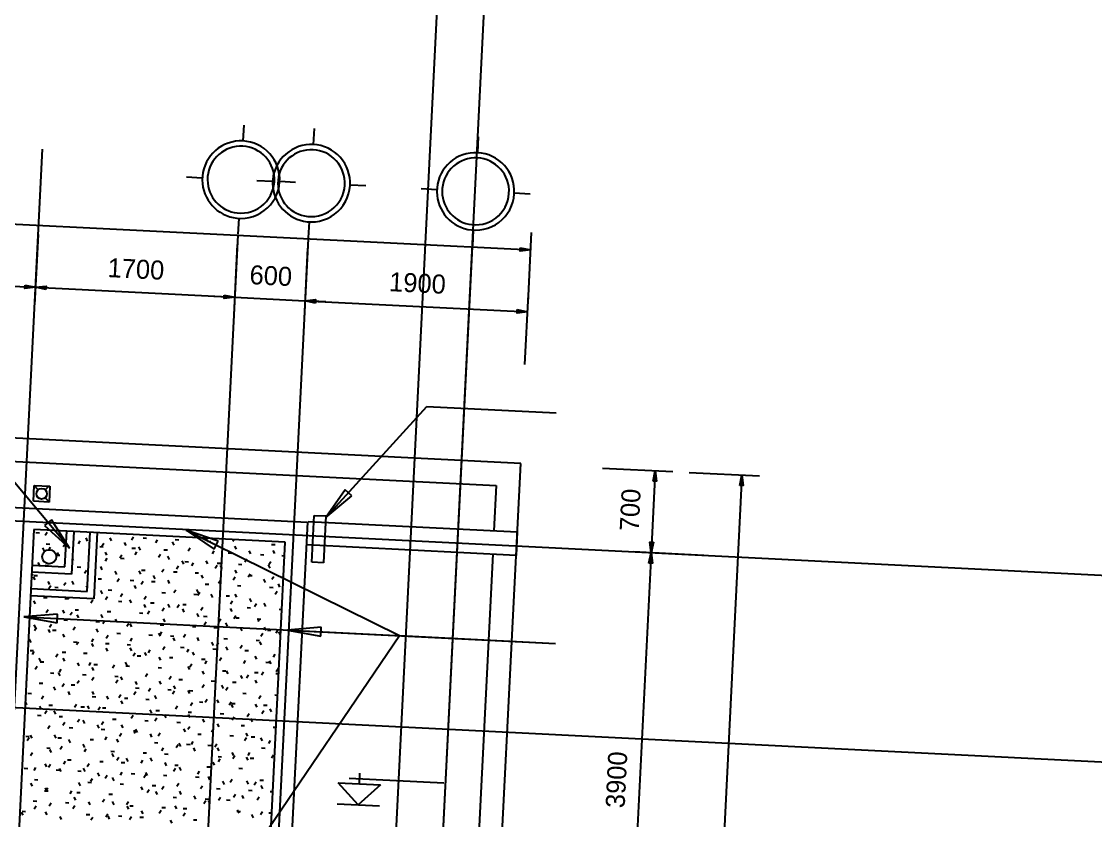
# Model space of a CAD drawing. Extents: x 549999 to 550212, y 1838161 to 1838467.
# Drawn here: x 550131.17 to 550140.32, y 1838357.28 to 1838364.09 of the extents above; entities that cross this region are included whole.
import ezdxf

# ---------------------------------------------------------------- set-up
doc = ezdxf.new("R2010")
doc.units = 0
for name, color, linetype in [('Level 13', 7, 'Continuous'), ('Level 15', 7, 'Continuous'), ('Level 18', 7, 'Continuous'), ('Level 19', 7, 'Continuous'), ('Level 20', 7, 'Continuous'), ('Level 22', 7, 'Continuous'), ('Level 24', 7, 'Continuous'), ('Level 28', 7, 'Continuous'), ('Level 33', 7, 'Continuous'), ('Level 36', 7, 'Continuous'), ('Level 39', 7, 'Continuous'), ('Level 4', 7, 'Continuous'), ('Level 8', 7, 'Continuous')]:
    doc.layers.add(name, color=color, linetype=linetype)

# ---------------------------------------------------------------- blocks, each defined once
blk = doc.blocks.new('FLOO10')
at = {"layer": 'Level 8'}
for p, q in [((1048.51, 1267.1), (-1101.49, 1267.1)), ((1048.51, 427.1), (1048.51, 1267.1)), ((-1081.49, 1247.1), (1028.51, 1247.1)), ((1028.51, 1247.1), (1028.51, 1208.6)), ((1028.51, 1188.6), (1028.51, 817.1))]:
    blk.add_line(p, q, dxfattribs=at)
blk = doc.blocks.new('FLOO12')
at = {"layer": 'Level 8'}
for p, q in [((870.01, 1208.6), (1048.51, 1208.6)), ((1048.51, 1208.6), (1048.51, 1188.6)), ((1048.51, 1188.6), (870.01, 1188.6))]:
    blk.add_line(p, q, dxfattribs=at)
blk = doc.blocks.new('GRID_2')
at = {"layer": 'Level 19'}
for p, q in [((0, 0.517), (0, 0.367)), ((-0.517, 0), (-0.367, 0)), ((0.517, 0), (0.367, 0)), ((0, -0.517), (0, -0.367))]:
    blk.add_line(p, q, dxfattribs=at)
for radius, start, end in [(0.367, 86.5906, 185.4173), (0.317, 86.5906, 185.4173), (0.317, 3.4094, 86.5906), (0.367, 3.4094, 86.5906), (0.317, 275.4173, 3.4094), (0.367, 275.4173, 3.4094), (0.367, 185.4173, 275.4173), (0.317, 185.4173, 275.4173)]:
    blk.add_arc((0, 0), radius, start, end, dxfattribs=at)
blk = doc.blocks.new('SPOT_0')
at = {"layer": 'Level 24'}
for p, q in [((-0.1, 0.25), (0.8, 0.25)), ((0, 0.2), (0, 0.3)), ((0, 0), (-0.2, 0.2)), ((-0.2, 0.2), (0.2, 0.2)), ((0, 0), (-0.2, 0.2)), ((-0.2, 0.2), (0.2, 0.2)), ((0.2, 0.2), (0, 0)), ((0.2, 0.2), (0, 0)), ((-0.2, 0), (0.2, 0))]:
    blk.add_line(p, q, dxfattribs=at)

msp = doc.modelspace()

# ---------------------------------------------------------------- linework, layer by layer
at = {"layer": 'Level 13'}
for p, q in [((550131.27, 1838359.9981), (550131.2768, 1838360.133)), ((550131.2768, 1838360.133), (550131.4116, 1838360.1262)), ((550131.3106, 1838360.0956), (550131.2768, 1838360.133)), ((550131.3699, 1838360.0966), (550131.4031, 1838360.1267)), ((550131.4116, 1838360.1262), (550131.4049, 1838359.9914)), ((550131.4049, 1838359.9914), (550131.27, 1838359.9981)), ((550131.371, 1838360.0288), (550131.4049, 1838359.9914))]:
    msp.add_line(p, q, dxfattribs=at)
msp.add_circle((550131.3408, 1838360.0622), 0.045, dxfattribs=at)
at = {"layer": 'Level 15'}
for p, q in [((550131.2923, 1838359.7315), (550131.3224, 1838359.73)), ((550131.3872, 1838359.7335), (550131.3709, 1838359.7081)), ((550131.7489, 1838359.7087), (550131.7533, 1838359.7084)), ((550132.1234, 1838359.6934), (550132.107, 1838359.668)), ((550131.3656, 1838359.5738), (550131.3519, 1838359.6007)), ((550131.3791, 1838359.6356), (550131.4092, 1838359.6341)), ((550131.4144, 1838359.6071), (550131.3981, 1838359.5817)), ((550131.5409, 1838359.6342), (550131.5245, 1838359.6089)), ((550131.6673, 1838359.6614), (550131.6509, 1838359.6361)), ((550131.7328, 1838359.6593), (550131.7191, 1838359.6861)), ((550131.8357, 1838359.6128), (550131.8658, 1838359.6113)), ((550131.8705, 1838359.639), (550131.8541, 1838359.6137)), ((550131.9373, 1838359.6613), (550131.9235, 1838359.6882)), ((550132.0604, 1838359.6217), (550132.0466, 1838359.6485)), ((550132.1097, 1838359.5991), (550132.1398, 1838359.5976)), ((550132.1835, 1838359.582), (550132.1697, 1838359.6088)), ((550132.2056, 1838359.6858), (550132.2357, 1838359.6843)), ((550132.3266, 1838359.671), (550132.3102, 1838359.6456)), ((550132.4693, 1838359.6257), (550132.4555, 1838359.6526)), ((550132.4795, 1838359.6721), (550132.5097, 1838359.6706)), ((550132.6066, 1838359.5989), (550132.5903, 1838359.5736)), ((550132.7551, 1838359.6695), (550132.7474, 1838359.6845)), ((550132.7535, 1838359.6584), (550132.7837, 1838359.6569)), ((550132.981, 1838359.6729), (550132.9695, 1838359.6552)), ((550133.0013, 1838359.5902), (550132.9875, 1838359.617)), ((550133.3015, 1838359.631), (550133.3316, 1838359.6295)), ((550131.4658, 1838359.5397), (550131.496, 1838359.5382)), ((550131.4887, 1838359.5342), (550131.475, 1838359.561)), ((550131.6118, 1838359.4945), (550131.6033, 1838359.5111)), ((550131.7398, 1838359.526), (550131.7442, 1838359.5258)), ((550131.8977, 1838359.5126), (550131.8813, 1838359.4872)), ((550131.8976, 1838359.5382), (550131.8839, 1838359.5651)), ((550132.0241, 1838359.5398), (550132.0078, 1838359.5144)), ((550132.0138, 1838359.5123), (550132.0439, 1838359.5108)), ((550132.1506, 1838359.567), (550132.1342, 1838359.5416)), ((550132.3538, 1838359.5445), (550132.3374, 1838359.5192)), ((550132.3837, 1838359.5854), (550132.4138, 1838359.5839)), ((550132.4296, 1838359.5027), (550132.4159, 1838359.5295)), ((550132.8099, 1838359.5765), (550132.7935, 1838359.5512)), ((550132.9316, 1838359.558), (550132.9617, 1838359.5565)), ((550133.1244, 1838359.5505), (550133.1106, 1838359.5774)), ((550133.2056, 1838359.5443), (550133.2357, 1838359.5428)), ((550133.3288, 1838359.5526), (550133.3151, 1838359.5794)), ((550133.3882, 1838359.5351), (550133.4117, 1838359.534)), ((550131.326, 1838359.4507), (550131.3122, 1838359.4776)), ((550131.3699, 1838359.4529), (550131.4001, 1838359.4514)), ((550131.6439, 1838359.4392), (550131.6741, 1838359.4377)), ((550131.858, 1838359.4152), (550131.8442, 1838359.442)), ((550132.381, 1838359.4181), (550132.3646, 1838359.3928)), ((550132.5074, 1838359.4453), (550132.491, 1838359.42)), ((550132.5527, 1838359.463), (550132.539, 1838359.4899)), ((550132.5617, 1838359.4849), (550132.5919, 1838359.4834)), ((550132.6338, 1838359.4725), (550132.6175, 1838359.4472)), ((550132.7572, 1838359.465), (550132.7434, 1838359.4919)), ((550132.8371, 1838359.4501), (550132.8207, 1838359.4247)), ((550132.8357, 1838359.4712), (550132.8659, 1838359.4697)), ((550132.8803, 1838359.4254), (550132.8665, 1838359.4522)), ((550133.0184, 1838359.4621), (550133.0485, 1838359.4606)), ((550133.0899, 1838359.5045), (550133.0735, 1838359.4791)), ((550133.2892, 1838359.4295), (550133.2754, 1838359.4563)), ((550133.2931, 1838359.482), (550133.2768, 1838359.4567)), ((550131.2656, 1838359.3766), (550131.2554, 1838359.3608)), ((550131.2863, 1838359.3277), (550131.2726, 1838359.3545)), ((550131.274, 1838359.3662), (550131.3042, 1838359.3647)), ((550131.7217, 1838359.4086), (550131.7053, 1838359.3832)), ((550131.822, 1838359.3388), (550131.8521, 1838359.3373)), ((550131.9811, 1838359.3755), (550131.9673, 1838359.4023)), ((550132.0017, 1838359.3365), (550131.9853, 1838359.3112)), ((550132.096, 1838359.3251), (550132.1261, 1838359.3236)), ((550132.1855, 1838359.3775), (550132.1718, 1838359.4044)), ((550132.1919, 1838359.4118), (550132.222, 1838359.4103)), ((550132.3086, 1838359.3379), (550132.2948, 1838359.3647)), ((550132.4317, 1838359.2982), (550132.4179, 1838359.3251)), ((550132.4658, 1838359.3982), (550132.496, 1838359.3966)), ((550132.6485, 1838359.389), (550132.6786, 1838359.3875)), ((550132.7175, 1838359.342), (550132.7037, 1838359.3688)), ((550132.8643, 1838359.3237), (550132.8479, 1838359.2983)), ((550132.9907, 1838359.3508), (550132.9743, 1838359.3255)), ((550133.0033, 1838359.3857), (550132.9896, 1838359.4126)), ((550133.1171, 1838359.378), (550133.1007, 1838359.3527)), ((550133.1051, 1838359.3662), (550133.1353, 1838359.3647)), ((550133.2495, 1838359.3064), (550133.2357, 1838359.3332)), ((550133.3203, 1838359.3556), (550133.304, 1838359.3303)), ((550133.3791, 1838359.3525), (550133.4026, 1838359.3513)), ((550131.4094, 1838359.288), (550131.3956, 1838359.3148)), ((550131.4192, 1838359.2774), (550131.4028, 1838359.2521)), ((550131.4521, 1838359.2657), (550131.4823, 1838359.2642)), ((550131.5456, 1838359.3046), (550131.5293, 1838359.2792)), ((550131.6139, 1838359.29), (550131.6001, 1838359.3169)), ((550131.731, 1838359.2619), (550131.7232, 1838359.2772)), ((550131.7261, 1838359.252), (550131.7305, 1838359.2518)), ((550131.86, 1838359.2107), (550131.8463, 1838359.2376)), ((550131.9088, 1838359.2429), (550131.9389, 1838359.2414)), ((550132.1458, 1838359.2545), (550132.1321, 1838359.2813)), ((550132.2049, 1838359.3141), (550132.1886, 1838359.2888)), ((550132.2786, 1838359.316), (550132.3088, 1838359.3145)), ((550132.485, 1838359.2421), (550132.4686, 1838359.2167)), ((550132.6778, 1838359.2189), (550132.6641, 1838359.2457)), ((550132.7353, 1838359.2931), (550132.7654, 1838359.2916)), ((550133.0092, 1838359.2794), (550133.0394, 1838359.2779)), ((550133.2832, 1838359.2657), (550133.3134, 1838359.2642)), ((550133.3726, 1838359.2667), (550133.3588, 1838359.2936)), ((550131.2884, 1838359.1232), (550131.2746, 1838359.15)), ((550131.3562, 1838359.179), (550131.3864, 1838359.1775)), ((550131.5389, 1838359.1698), (550131.569, 1838359.1683)), ((550131.5742, 1838359.1669), (550131.5687, 1838359.1778)), ((550131.7761, 1838359.1557), (550131.7597, 1838359.1304)), ((550131.9025, 1838359.1829), (550131.8861, 1838359.1576)), ((550131.9955, 1838359.147), (550132.0257, 1838359.1455)), ((550132.0289, 1838359.2101), (550132.0125, 1838359.1848)), ((550132.1062, 1838359.1314), (550132.0924, 1838359.1582)), ((550132.2321, 1838359.1877), (550132.2158, 1838359.1624)), ((550132.3654, 1838359.2201), (550132.3955, 1838359.2186)), ((550132.6394, 1838359.2064), (550132.6695, 1838359.2049)), ((550132.6882, 1838359.2197), (550132.6718, 1838359.1943)), ((550132.8009, 1838359.1792), (550132.7872, 1838359.2061)), ((550132.9133, 1838359.1927), (550132.9435, 1838359.1912)), ((550132.9683, 1838359.1476), (550132.9519, 1838359.1223)), ((550133.0054, 1838359.1813), (550132.9916, 1838359.2081)), ((550133.1285, 1838359.1416), (550133.1147, 1838359.1685)), ((550133.3475, 1838359.2292), (550133.3312, 1838359.2038)), ((550131.3968, 1838359.0742), (550131.3804, 1838359.0488)), ((550131.5345, 1838359.0439), (550131.5208, 1838359.0707)), ((550131.6, 1838359.0517), (550131.5836, 1838359.0264)), ((550131.6257, 1838359.0739), (550131.6558, 1838359.0724)), ((550131.8996, 1838359.0602), (550131.9298, 1838359.0587)), ((550132.2293, 1838359.0917), (550132.2155, 1838359.1186)), ((550132.2593, 1838359.0613), (550132.2429, 1838359.0359)), ((550132.2695, 1838359.1333), (550132.2996, 1838359.1318)), ((550132.3857, 1838359.0885), (550132.3694, 1838359.0631)), ((550132.4337, 1838359.0938), (550132.42, 1838359.1206)), ((550132.5122, 1838359.1157), (550132.4958, 1838359.0903)), ((550132.5568, 1838359.0541), (550132.543, 1838359.0809)), ((550132.5435, 1838359.1196), (550132.5736, 1838359.1181)), ((550132.7154, 1838359.0932), (550132.699, 1838359.0679)), ((550132.9657, 1838359.0582), (550132.952, 1838359.085)), ((550133.0914, 1838359.0922), (550133.1216, 1838359.0907)), ((550133.1715, 1838359.1252), (550133.1551, 1838359.0998)), ((550133.2515, 1838359.1019), (550133.2378, 1838359.1288)), ((550133.3654, 1838359.0785), (550133.3889, 1838359.0773)), ((550131.2558, 1838359.0009), (550131.2859, 1838358.9994)), ((550131.5298, 1838358.9872), (550131.5599, 1838358.9857)), ((550131.6576, 1838359.0042), (550131.6438, 1838359.0311)), ((550131.8037, 1838358.9735), (550131.8339, 1838358.972)), ((550131.8621, 1838359.0062), (550131.8483, 1838359.0331)), ((550131.88, 1838358.9797), (550131.8637, 1838358.9544)), ((550131.9851, 1838358.9666), (550131.9714, 1838358.9934)), ((550132.0833, 1838358.9573), (550132.0669, 1838358.9319)), ((550132.1736, 1838359.0465), (550132.2037, 1838359.045)), ((550132.3941, 1838358.9707), (550132.3803, 1838358.9975)), ((550132.6799, 1838359.0144), (550132.6661, 1838359.0413)), ((550132.7216, 1838359.0192), (550132.7517, 1838359.0176)), ((550132.7426, 1838358.9668), (550132.7262, 1838358.9415)), ((550132.869, 1838358.994), (550132.8526, 1838358.9686)), ((550132.9261, 1838358.9351), (550132.9123, 1838358.962)), ((550132.9954, 1838359.0212), (550132.9791, 1838358.9958)), ((550132.9955, 1838359.0055), (550133.0257, 1838359.0039)), ((550133.1782, 1838358.9963), (550133.2083, 1838358.9948)), ((550133.1987, 1838358.9988), (550133.1823, 1838358.9734)), ((550131.2904, 1838358.9187), (550131.2766, 1838358.9456)), ((550131.2975, 1838358.9206), (550131.2812, 1838358.8952)), ((550131.4135, 1838358.8791), (550131.3997, 1838358.9059)), ((550131.424, 1838358.9477), (550131.4076, 1838358.9224)), ((550131.4339, 1838358.9004), (550131.464, 1838358.8989)), ((550131.5366, 1838358.8394), (550131.5228, 1838358.8663)), ((550131.6272, 1838358.9253), (550131.6108, 1838358.9)), ((550131.8224, 1838358.8832), (550131.8086, 1838358.91)), ((550131.9818, 1838358.873), (550132.012, 1838358.8715)), ((550132.1082, 1838358.9269), (550132.0945, 1838358.9538)), ((550132.3544, 1838358.8476), (550132.3406, 1838358.8744)), ((550132.3633, 1838358.8852), (550132.3469, 1838358.8599)), ((550132.3517, 1838358.9461), (550132.3818, 1838358.9446)), ((550132.6257, 1838358.9324), (550132.6558, 1838358.9309)), ((550132.8083, 1838358.9233), (550132.8385, 1838358.9218)), ((550133.0491, 1838358.8954), (550133.0354, 1838358.9223)), ((550133.2259, 1838358.8723), (550133.2095, 1838358.847)), ((550133.2536, 1838358.8975), (550133.2398, 1838358.9243)), ((550133.265, 1838358.9004), (550133.2951, 1838358.8989)), ((550133.3523, 1838358.8995), (550133.3359, 1838358.8742)), ((550133.3767, 1838358.8578), (550133.3629, 1838358.8847)), ((550131.2507, 1838358.7957), (550131.237, 1838358.8225)), ((550131.612, 1838358.8), (550131.6421, 1838358.7985)), ((550131.6544, 1838358.7989), (550131.638, 1838358.7735)), ((550131.7808, 1838358.8261), (550131.7644, 1838358.8007)), ((550131.7827, 1838358.7601), (550131.769, 1838358.7869)), ((550131.8859, 1838358.7863), (550131.9161, 1838358.7848)), ((550131.9072, 1838358.8533), (550131.8909, 1838358.8279)), ((550132.0686, 1838358.7771), (550132.0987, 1838358.7756)), ((550132.1105, 1838358.8308), (550132.0941, 1838358.8055)), ((550132.2558, 1838358.8593), (550132.2859, 1838358.8578)), ((550132.4385, 1838358.8502), (550132.4686, 1838358.8487)), ((550132.4775, 1838358.8079), (550132.4637, 1838358.8348)), ((550132.5666, 1838358.8628), (550132.5502, 1838358.8375)), ((550132.6819, 1838358.81), (550132.6682, 1838358.8368)), ((550132.805, 1838358.7703), (550132.7913, 1838358.7972)), ((550132.8466, 1838358.7908), (550132.8302, 1838358.7654)), ((550132.8951, 1838358.8274), (550132.9252, 1838358.8259)), ((550133.1691, 1838358.8137), (550133.1992, 1838358.8122)), ((550133.2139, 1838358.7744), (550133.2002, 1838358.8012)), ((550131.2421, 1838358.7269), (550131.2722, 1838358.7254)), ((550131.2751, 1838358.7173), (550131.2587, 1838358.692)), ((550131.4783, 1838358.6949), (550131.462, 1838358.6695)), ((550131.5161, 1838358.7132), (550131.5462, 1838358.7117)), ((550131.6987, 1838358.7041), (550131.7289, 1838358.7026)), ((550131.9058, 1838358.7204), (550131.8921, 1838358.7473)), ((550132.1103, 1838358.7225), (550132.0965, 1838358.7493)), ((550132.1377, 1838358.7044), (550132.1213, 1838358.6791)), ((550132.2334, 1838358.6828), (550132.2196, 1838358.7097)), ((550132.2641, 1838358.7316), (550132.2477, 1838358.7063)), ((550132.3905, 1838358.7588), (550132.3741, 1838358.7335)), ((550132.5252, 1838358.7543), (550132.5554, 1838358.7528)), ((550132.5937, 1838358.7364), (550132.5774, 1838358.711)), ((550132.6423, 1838358.6869), (550132.6285, 1838358.7137)), ((550132.7992, 1838358.7406), (550132.8293, 1838358.7391)), ((550132.9281, 1838358.7306), (550132.9143, 1838358.7575)), ((550133.0498, 1838358.7683), (550133.0335, 1838358.743)), ((550133.0732, 1838358.7269), (550133.1033, 1838358.7254)), ((550133.3299, 1838358.6963), (550133.3135, 1838358.6709)), ((550131.3023, 1838358.5909), (550131.2859, 1838358.5656)), ((550131.3342, 1838358.6329), (550131.3204, 1838358.6598)), ((550131.3288, 1838358.631), (550131.359, 1838358.6295)), ((550131.5386, 1838358.635), (550131.5249, 1838358.6618)), ((550131.6617, 1838358.5953), (550131.6479, 1838358.6221)), ((550131.7584, 1838358.6229), (550131.742, 1838358.5975)), ((550131.7855, 1838358.6082), (550131.8156, 1838358.6067)), ((550131.9616, 1838358.6004), (550131.9452, 1838358.5751)), ((550132.0706, 1838358.5994), (550132.0568, 1838358.6262)), ((550132.0595, 1838358.5945), (550132.0896, 1838358.593)), ((550132.1553, 1838358.6812), (550132.1855, 1838358.6797)), ((550132.3564, 1838358.6431), (550132.3427, 1838358.67)), ((550132.4293, 1838358.6675), (550132.4595, 1838358.666)), ((550132.6026, 1838358.5638), (550132.5888, 1838358.5907)), ((550132.6209, 1838358.61), (550132.6046, 1838358.5846)), ((550132.7033, 1838358.6538), (550132.7334, 1838358.6523)), ((550132.7474, 1838358.6371), (550132.731, 1838358.6118)), ((550132.8738, 1838358.6643), (550132.8574, 1838358.639)), ((550133.077, 1838358.6419), (550133.0606, 1838358.6166)), ((550133.1743, 1838358.6513), (550133.1605, 1838358.6782)), ((550133.2513, 1838358.6265), (550133.2814, 1838358.6249)), ((550133.2973, 1838358.6116), (550133.2836, 1838358.6385)), ((550131.4156, 1838358.5351), (550131.4457, 1838358.5336)), ((550131.499, 1838358.5119), (550131.4852, 1838358.5387)), ((550131.5055, 1838358.5685), (550131.4892, 1838358.5431)), ((550131.6896, 1838358.5214), (550131.7197, 1838358.5199)), ((550131.7848, 1838358.5556), (550131.771, 1838358.5825)), ((550131.9636, 1838358.5077), (550131.9937, 1838358.5062)), ((550132.0309, 1838358.4763), (550132.0172, 1838358.5032)), ((550132.2417, 1838358.5284), (550132.2253, 1838358.503)), ((550132.3334, 1838358.5808), (550132.3636, 1838358.5793)), ((550132.4449, 1838358.506), (550132.4285, 1838358.4806)), ((550132.7257, 1838358.5241), (550132.7119, 1838358.551)), ((550132.8814, 1838358.5534), (550132.9115, 1838358.5519)), ((550132.9301, 1838358.5262), (550132.9164, 1838358.553)), ((550133.0532, 1838358.4865), (550133.0395, 1838358.5134)), ((550133.1042, 1838358.5155), (550133.0878, 1838358.4901)), ((550133.1554, 1838358.5397), (550133.1855, 1838358.5382)), ((550133.2306, 1838358.5427), (550133.2143, 1838358.5173)), ((550133.338, 1838358.5306), (550133.3615, 1838358.5294)), ((550133.3571, 1838358.5699), (550133.3407, 1838358.5445)), ((550131.2131, 1838358.4681), (550131.2109, 1838358.4724)), ((550131.3197, 1838358.4484), (550131.3499, 1838358.4468)), ((550131.4593, 1838358.3888), (550131.4455, 1838358.4156)), ((550131.5327, 1838358.442), (550131.5164, 1838358.4167)), ((550131.5937, 1838358.4347), (550131.6238, 1838358.4332)), ((550131.6592, 1838358.4692), (550131.6428, 1838358.4439)), ((550131.7856, 1838358.4964), (550131.7692, 1838358.4711)), ((550131.9888, 1838358.474), (550131.9724, 1838358.4487)), ((550132.154, 1838358.4366), (550132.1403, 1838358.4635)), ((550132.1416, 1838358.4073), (550132.1718, 1838358.4058)), ((550132.3585, 1838358.4387), (550132.3447, 1838358.4655)), ((550132.4816, 1838358.399), (550132.4678, 1838358.4259)), ((550132.5115, 1838358.4803), (550132.5417, 1838358.4788)), ((550132.7249, 1838358.4339), (550132.7086, 1838358.4086)), ((550132.7855, 1838358.4666), (550132.8156, 1838358.4651)), ((550132.8905, 1838358.4031), (550132.8767, 1838358.43)), ((550132.9282, 1838358.4115), (550132.9118, 1838358.3861)), ((550132.9681, 1838358.4575), (550132.9983, 1838358.456)), ((550133.1763, 1838358.4469), (550133.1625, 1838358.4737)), ((550131.2238, 1838358.3616), (550131.254, 1838358.3601)), ((550131.3567, 1838358.338), (550131.3403, 1838358.3127)), ((550131.5824, 1838358.3491), (550131.5686, 1838358.376)), ((550131.7718, 1838358.3342), (550131.8019, 1838358.3327)), ((550131.7868, 1838358.3512), (550131.7731, 1838358.378)), ((550131.9099, 1838358.3115), (550131.8961, 1838358.3384)), ((550132.016, 1838358.3476), (550131.9996, 1838358.3222)), ((550132.0458, 1838358.3205), (550132.0759, 1838358.319)), ((550132.1424, 1838358.3748), (550132.1261, 1838358.3494)), ((550132.2689, 1838358.402), (550132.2525, 1838358.3766)), ((550132.3188, 1838358.3156), (550132.3051, 1838358.3424)), ((550132.4156, 1838358.3936), (550132.4458, 1838358.3921)), ((550132.4721, 1838358.3795), (550132.4557, 1838358.3542)), ((550132.6046, 1838358.3593), (550132.5909, 1838358.3862)), ((550132.5983, 1838358.3844), (550132.6284, 1838358.3829)), ((550133.0549, 1838358.3616), (550133.085, 1838358.3601)), ((550133.2082, 1838358.3394), (550133.1918, 1838358.3141)), ((550133.3289, 1838358.3479), (550133.3523, 1838358.3467)), ((550131.2152, 1838358.2637), (550131.2018, 1838358.2897)), ((550131.3382, 1838358.224), (550131.3245, 1838358.2509)), ((550131.4019, 1838358.2611), (550131.432, 1838358.2596)), ((550131.6367, 1838358.266), (550131.6204, 1838358.2407)), ((550131.6759, 1838358.2474), (550131.706, 1838358.2459)), ((550131.7472, 1838358.2281), (550131.7334, 1838358.2549)), ((550131.84, 1838358.2436), (550131.8236, 1838358.2182)), ((550131.8585, 1838358.2383), (550131.8887, 1838358.2368)), ((550132.033, 1838358.2718), (550132.0192, 1838358.2987)), ((550132.2284, 1838358.3114), (550132.2585, 1838358.3099)), ((550132.4993, 1838358.2531), (550132.4829, 1838358.2278)), ((550132.6257, 1838358.2803), (550132.6093, 1838358.255)), ((550132.685, 1838358.2885), (550132.7152, 1838358.287)), ((550132.7521, 1838358.3075), (550132.7358, 1838358.2821)), ((550132.8508, 1838358.28), (550132.8371, 1838358.3069)), ((550132.9554, 1838358.2851), (550132.939, 1838358.2597)), ((550132.959, 1838358.2748), (550132.9892, 1838358.2733)), ((550132.9739, 1838358.2404), (550132.9601, 1838358.2672)), ((550133.1784, 1838358.2424), (550133.1646, 1838358.2693)), ((550133.233, 1838358.2612), (550133.2631, 1838358.2596)), ((550133.3014, 1838358.2027), (550133.2877, 1838358.2296)), ((550131.306, 1838358.1744), (550131.3362, 1838358.1729)), ((550131.3839, 1838358.2116), (550131.3675, 1838358.1863)), ((550131.4613, 1838358.1843), (550131.4476, 1838358.2112)), ((550131.4887, 1838358.1652), (550131.5188, 1838358.1637)), ((550131.6639, 1838358.1396), (550131.6475, 1838358.1142)), ((550131.9453, 1838358.1424), (550131.9754, 1838358.1409)), ((550132.12, 1838358.1715), (550132.1036, 1838358.1462)), ((550132.2792, 1838358.1925), (550132.2654, 1838358.2194)), ((550132.3232, 1838358.1491), (550132.3069, 1838358.1238)), ((550132.3152, 1838358.2155), (550132.3453, 1838358.214)), ((550132.4022, 1838358.1528), (550132.3885, 1838358.1797)), ((550132.5891, 1838358.2018), (550132.6193, 1838358.2003)), ((550132.6067, 1838358.1549), (550132.5929, 1838358.1817)), ((550132.7298, 1838358.1152), (550132.716, 1838358.1421)), ((550132.8631, 1838358.1881), (550132.8933, 1838358.1866)), ((550132.9825, 1838358.1586), (550132.9662, 1838358.1333)), ((550133.109, 1838358.1858), (550133.0926, 1838358.1605)), ((550133.1387, 1838358.1193), (550133.1249, 1838358.1462)), ((550133.2354, 1838358.213), (550133.219, 1838358.1877)), ((550131.4111, 1838358.0852), (550131.3947, 1838358.0599)), ((550131.5375, 1838358.1124), (550131.5211, 1838358.087)), ((550131.5754, 1838358.0694), (550131.6056, 1838358.0678)), ((550131.7075, 1838358.105), (550131.6937, 1838358.1319)), ((550131.8306, 1838358.0653), (550131.8168, 1838358.0922)), ((550131.8494, 1838358.0557), (550131.8795, 1838358.0542)), ((550131.8672, 1838358.1172), (550131.8508, 1838358.0918)), ((550132.035, 1838358.0674), (550132.0213, 1838358.0942)), ((550132.1234, 1838358.042), (550132.1535, 1838358.0405)), ((550132.1472, 1838358.0451), (550132.1308, 1838358.0198)), ((550132.1581, 1838358.0277), (550132.1444, 1838358.0546)), ((550132.2193, 1838358.1287), (550132.2494, 1838358.1272)), ((550132.4933, 1838358.115), (550132.5234, 1838358.1135)), ((550132.567, 1838358.0318), (550132.5533, 1838358.0587)), ((550132.6033, 1838358.0771), (550132.5869, 1838358.0517)), ((550132.8065, 1838358.0546), (550132.7901, 1838358.0293)), ((550132.8529, 1838358.0756), (550132.8391, 1838358.1024)), ((550133.0412, 1838358.0876), (550133.0713, 1838358.0861)), ((550133.3152, 1838358.0739), (550133.3386, 1838358.0728)), ((550131.2056, 1838357.9963), (550131.2357, 1838357.9948)), ((550131.235, 1838357.9812), (550131.2187, 1838357.9559)), ((550131.2589, 1838357.9778), (550131.2452, 1838358.0047)), ((550131.4634, 1838357.9799), (550131.4496, 1838358.0067)), ((550131.4795, 1838357.9826), (550131.5097, 1838357.9811)), ((550131.5865, 1838357.9402), (550131.5727, 1838357.9671)), ((550131.7535, 1838357.9689), (550131.7837, 1838357.9674)), ((550131.8943, 1838357.9907), (550131.878, 1838357.9654)), ((550131.9954, 1838357.9443), (550131.9816, 1838357.9712)), ((550132.0208, 1838358.0179), (550132.0044, 1838357.9926)), ((550132.2812, 1838357.9881), (550132.2674, 1838358.0149)), ((550132.3504, 1838358.0227), (550132.3341, 1838357.9973)), ((550132.6305, 1838357.9506), (550132.6141, 1838357.9253)), ((550132.6713, 1838358.0146), (550132.7015, 1838358.0131)), ((550132.9453, 1838358.0009), (550132.9755, 1838357.9994)), ((550133.0865, 1838357.9826), (550133.0702, 1838357.9573)), ((550133.099, 1838357.9962), (550133.0853, 1838358.0231)), ((550133.128, 1838357.9917), (550133.1581, 1838357.9902)), ((550133.2221, 1838357.9566), (550133.2083, 1838357.9834)), ((550133.2898, 1838357.9602), (550133.2734, 1838357.9348)), ((550131.3836, 1838357.8958), (550131.4138, 1838357.8943)), ((550131.4237, 1838357.8568), (550131.4099, 1838357.8837)), ((550131.5151, 1838357.9092), (550131.4987, 1838357.8838)), ((550131.7095, 1838357.9006), (550131.6958, 1838357.9274)), ((550131.7183, 1838357.8867), (550131.7019, 1838357.8614)), ((550131.9316, 1838357.8684), (550131.9617, 1838357.8669)), ((550132.3015, 1838357.9415), (550132.3316, 1838357.94)), ((550132.3776, 1838357.8963), (550132.3612, 1838357.8709)), ((550132.504, 1838357.9235), (550132.4877, 1838357.8981)), ((550132.5274, 1838357.9087), (550132.5136, 1838357.9356)), ((550132.5754, 1838357.9278), (550132.6056, 1838357.9263)), ((550132.6504, 1838357.8691), (550132.6367, 1838357.8959)), ((550132.7581, 1838357.9187), (550132.7882, 1838357.9172)), ((550132.8337, 1838357.9282), (550132.8173, 1838357.9029)), ((550132.8549, 1838357.8711), (550132.8411, 1838357.898)), ((550132.978, 1838357.8314), (550132.9642, 1838357.8583)), ((550133.2147, 1838357.8958), (550133.2449, 1838357.8943)), ((550131.2622, 1838357.8548), (550131.2458, 1838357.8294)), ((550131.5423, 1838357.7827), (550131.5259, 1838357.7574)), ((550131.5617, 1838357.7954), (550131.5919, 1838357.7939)), ((550131.8357, 1838357.7817), (550131.8658, 1838357.7802)), ((550131.9557, 1838357.8212), (550131.9419, 1838357.8481)), ((550131.9983, 1838357.8147), (550131.982, 1838357.7893)), ((550132.0184, 1838357.7725), (550132.0485, 1838357.771)), ((550132.0788, 1838357.7816), (550132.065, 1838357.8084)), ((550132.2016, 1838357.7923), (550132.1852, 1838357.7669)), ((550132.2056, 1838357.8547), (550132.2357, 1838357.8532)), ((550132.2832, 1838357.7836), (550132.2695, 1838357.8105)), ((550132.3882, 1838357.8456), (550132.4184, 1838357.8441)), ((550132.4063, 1838357.7439), (550132.3926, 1838357.7708)), ((550132.8152, 1838357.748), (550132.8015, 1838357.7749)), ((550132.8609, 1838357.8018), (550132.8445, 1838357.7764)), ((550132.8449, 1838357.8228), (550132.875, 1838357.8213)), ((550132.9873, 1838357.829), (550132.9709, 1838357.8036)), ((550133.1011, 1838357.7918), (550133.0873, 1838357.8186)), ((550133.1137, 1838357.8562), (550133.0974, 1838357.8308)), ((550133.1188, 1838357.8091), (550133.149, 1838357.8076)), ((550133.317, 1838357.8337), (550133.3006, 1838357.8084)), ((550131.1919, 1838357.7223), (550131.222, 1838357.7208)), ((550131.2894, 1838357.7283), (550131.273, 1838357.703)), ((550131.384, 1838357.7337), (550131.3703, 1838357.7606)), ((550131.4158, 1838357.7555), (550131.3995, 1838357.7302)), ((550131.4658, 1838357.7086), (550131.496, 1838357.7071)), ((550131.5071, 1838357.6941), (550131.4934, 1838357.7209)), ((550131.6485, 1838357.6995), (550131.6786, 1838357.698)), ((550131.7116, 1838357.6961), (550131.6978, 1838357.7229)), ((550131.7455, 1838357.7603), (550131.7291, 1838357.735)), ((550131.8347, 1838357.6564), (550131.8209, 1838357.6833)), ((550132.0255, 1838357.6883), (550132.0092, 1838357.6629)), ((550132.1051, 1838357.6767), (550132.1353, 1838357.6751)), ((550132.2436, 1838357.6605), (550132.2298, 1838357.6874)), ((550132.4816, 1838357.7202), (550132.4652, 1838357.6949)), ((550132.475, 1838357.7497), (550132.5051, 1838357.7482)), ((550132.5294, 1838357.7043), (550132.5156, 1838357.7311)), ((550132.6848, 1838357.6978), (550132.6685, 1838357.6724)), ((550132.749, 1838357.736), (550132.7791, 1838357.7345)), ((550133.0229, 1838357.7223), (550133.0531, 1838357.7208)), ((550131.263, 1838357.5689), (550131.2492, 1838357.5958)), ((550131.2786, 1838357.6264), (550131.3088, 1838357.6249)), ((550131.6719, 1838357.573), (550131.6582, 1838357.5999)), ((550131.7353, 1838357.6036), (550131.7654, 1838357.6021)), ((550131.7727, 1838357.6339), (550131.7563, 1838357.6085)), ((550131.8991, 1838357.6611), (550131.8827, 1838357.6357)), ((550131.9578, 1838357.6168), (550131.944, 1838357.6436)), ((550132.0092, 1838357.5899), (550132.0394, 1838357.5884)), ((550132.2288, 1838357.6658), (550132.2124, 1838357.6405)), ((550132.3791, 1838357.663), (550132.4092, 1838357.6615)), ((550132.5088, 1838357.5938), (550132.4924, 1838357.5684)), ((550132.6531, 1838357.6493), (550132.6832, 1838357.6478)), ((550132.7756, 1838357.6249), (550132.7618, 1838357.6518)), ((550132.8987, 1838357.5853), (550132.8849, 1838357.6121)), ((550132.9649, 1838357.6257), (550132.9485, 1838357.6004)), ((550133.1031, 1838357.5873), (550133.0893, 1838357.6142)), ((550133.1681, 1838357.6033), (550133.1517, 1838357.578)), ((550133.201, 1838357.6219), (550133.2312, 1838357.6204)), ((550131.3654, 1838357.5305), (550131.3955, 1838357.529)), ((550131.3861, 1838357.5293), (550131.3723, 1838357.5561)), ((550131.3934, 1838357.5523), (550131.377, 1838357.527)), ((550131.5966, 1838357.5299), (550131.5803, 1838357.5045)), ((550131.6394, 1838357.5168), (550131.6695, 1838357.5153)), ((550131.9133, 1838357.5031), (550131.9435, 1838357.5016)), ((550132.2039, 1838357.5374), (550132.1902, 1838357.5643)), ((550132.256, 1838357.5394), (550132.2396, 1838357.5141)), ((550132.2832, 1838357.5762), (550132.3133, 1838357.5747)), ((550132.327, 1838357.4978), (550132.3132, 1838357.5246)), ((550132.3824, 1838357.5666), (550132.366, 1838357.5413)), ((550132.5315, 1838357.4998), (550132.5177, 1838357.5267)), ((550132.712, 1838357.5714), (550132.6957, 1838357.546)), ((550132.8312, 1838357.5488), (550132.8613, 1838357.5473)), ((550132.9921, 1838357.4993), (550132.9757, 1838357.474)), ((550133.1051, 1838357.5351), (550133.1353, 1838357.5336)), ((550133.2262, 1838357.5477), (550133.2124, 1838357.5745)), ((550133.2878, 1838357.526), (550133.3113, 1838357.5248)), ((550131.2695, 1838357.4438), (550131.2996, 1838357.4423)), ((550131.4206, 1838357.4259), (550131.4042, 1838357.4005)), ((550131.5435, 1838357.4301), (550131.5736, 1838357.4286)), ((550131.6238, 1838357.4035), (550131.6075, 1838357.3781)), ((550131.6323, 1838357.4499), (550131.6185, 1838357.4768)), ((550131.7553, 1838357.4103), (550131.7416, 1838357.4371)), ((550131.8767, 1838357.4578), (550131.8603, 1838357.4325)), ((550131.9598, 1838357.4123), (550131.946, 1838357.4392)), ((550132.0799, 1838357.4354), (550132.0635, 1838357.4101)), ((550132.0914, 1838357.4027), (550132.1216, 1838357.4012)), ((550132.4613, 1838357.4757), (550132.4914, 1838357.4742)), ((550132.4918, 1838357.3767), (550132.478, 1838357.4036)), ((550132.6545, 1838357.4602), (550132.6408, 1838357.487)), ((550132.7392, 1838357.4449), (550132.7229, 1838357.4196)), ((550132.7353, 1838357.462), (550132.7654, 1838357.4605)), ((550132.7776, 1838357.4205), (550132.7639, 1838357.4473)), ((550132.8657, 1838357.4721), (550132.8493, 1838357.4468)), ((550132.9179, 1838357.4529), (550132.9481, 1838357.4514)), ((550133.0634, 1838357.4642), (550133.0497, 1838357.4911)), ((550133.1953, 1838357.4769), (550133.1789, 1838357.4516)), ((550131.1837, 1838357.3228), (550131.1699, 1838357.3496)), ((550131.1736, 1838357.357), (550131.2037, 1838357.3555)), ((550131.2942, 1838357.3987), (550131.2778, 1838357.3733)), ((550131.3881, 1838357.3248), (550131.3744, 1838357.3517)), ((550131.5112, 1838357.2851), (550131.4975, 1838357.312)), ((550131.7216, 1838357.3296), (550131.7517, 1838357.3281)), ((550131.9039, 1838357.3314), (550131.8875, 1838357.3061)), ((550131.9201, 1838357.2892), (550131.9064, 1838357.3161)), ((550131.9955, 1838357.3159), (550132.0257, 1838357.3144)), ((550132.0829, 1838357.3726), (550132.0691, 1838357.3995)), ((550132.1071, 1838357.309), (550132.0907, 1838357.2836)), ((550132.206, 1838357.333), (550132.1922, 1838357.3598)), ((550132.36, 1838357.3634), (550132.3436, 1838357.338)), ((550132.3654, 1838357.389), (550132.3955, 1838357.3875)), ((550132.5632, 1838357.3409), (550132.5468, 1838357.3156)), ((550132.5481, 1838357.3799), (550132.5782, 1838357.3783)), ((550133.0047, 1838357.357), (550133.0348, 1838357.3555)), ((550133.0238, 1838357.3412), (550133.01, 1838357.368)), ((550133.1469, 1838357.3015), (550133.1331, 1838357.3283)), ((550133.2225, 1838357.3505), (550133.2061, 1838357.3251)), ((550133.2787, 1838357.3433), (550133.3021, 1838357.3422)), ((550131.7774, 1838357.3042), (550131.7611, 1838357.2789)), ((550132.1782, 1838357.3068), (550132.2083, 1838357.3053)), ((550132.4521, 1838357.2537), (550132.4384, 1838357.2805)), ((550132.6348, 1838357.284), (550132.665, 1838357.2825))]:
    msp.add_line(p, q, dxfattribs=at)
at = {"layer": 'Level 18'}
for p, q in [((550133.0127, 1838362.2679), (550131.9518, 1838341.0465)), ((550133.612, 1838362.238), (550132.551, 1838341.0165)), ((550135.0102, 1838362.1681), (550133.9493, 1838340.9466)), ((550111.9127, 1838360.7912), (550141.0461, 1838359.3347))]:
    msp.add_line(p, q, dxfattribs=at)
at = {"layer": 'Level 20'}
for p, q in [((550139.8614, 1838467.2178), (550133.7664, 1838345.3001)), ((550140.2609, 1838467.1978), (550134.1659, 1838345.2801)), ((550139.7008, 1838464.0054), (550133.6058, 1838342.0877)), ((550140.1003, 1838463.9855), (550134.0053, 1838342.0677)), ((550114.0363, 1838363.2143), (550135.5095, 1838362.1408)), ((550131.3108, 1838362.2715), (550131.2808, 1838361.6724)), ((550131.3108, 1838362.2715), (550131.2808, 1838361.6724)), ((550135.487, 1838361.6914), (550135.517, 1838362.2906)), ((550133.0086, 1838362.1867), (550132.9787, 1838361.5875)), ((550133.0086, 1838362.1867), (550132.9787, 1838361.5875)), ((550133.6079, 1838362.1567), (550133.5779, 1838361.5575)), ((550133.6079, 1838362.1567), (550133.5779, 1838361.5575)), ((550127.2933, 1838362.0219), (550131.2883, 1838361.8222)), ((550131.2883, 1838361.8222), (550132.9862, 1838361.7373)), ((550132.8078, 1838361.7462), (550132.9862, 1838361.7373)), ((550132.9862, 1838361.7373), (550133.5854, 1838361.7073)), ((550133.7638, 1838361.6984), (550133.5854, 1838361.7073)), ((550133.5854, 1838361.7073), (550135.4831, 1838361.6125)), ((550135.4606, 1838361.1631), (550135.4905, 1838361.7623)), ((550136.1224, 1838360.2818), (550136.7216, 1838360.2518)), ((550136.5718, 1838360.2593), (550136.5368, 1838359.5602)), ((550136.8615, 1838360.2448), (550137.4607, 1838360.2149)), ((550137.3108, 1838360.2223), (550136.472, 1838343.4433)), ((550136.5368, 1838359.5602), (550136.3421, 1838355.665)), ((550136.9862, 1838359.5377), (550136.387, 1838359.5677)), ((550136.9862, 1838359.5377), (550136.387, 1838359.5677))]:
    msp.add_line(p, q, dxfattribs=at)
for points in [[(550135.421, 1838362.1601), (550135.5095, 1838362.1408), (550135.4195, 1838362.1304)], [(550131.1999, 1838361.8415), (550131.2883, 1838361.8222), (550131.1984, 1838361.8118)], [(550131.3767, 1838361.8028), (550131.2883, 1838361.8222), (550131.3782, 1838361.8326)], [(550132.8977, 1838361.7566), (550132.9862, 1838361.7373), (550132.8962, 1838361.7269)], [(550132.8977, 1838361.7566), (550132.9862, 1838361.7373), (550132.8962, 1838361.7269)], [(550133.6739, 1838361.688), (550133.5854, 1838361.7073), (550133.6754, 1838361.7177)], [(550133.6739, 1838361.688), (550133.5854, 1838361.7073), (550133.6754, 1838361.7177)], [(550135.3946, 1838361.6318), (550135.4831, 1838361.6125), (550135.3931, 1838361.6021)], [(550136.5524, 1838360.1709), (550136.5718, 1838360.2593), (550136.5822, 1838360.1694)], [(550137.2915, 1838360.1339), (550137.3108, 1838360.2223), (550137.3212, 1838360.1324)], [(550136.5561, 1838359.6486), (550136.5368, 1838359.5602), (550136.5264, 1838359.6501)], [(550136.5175, 1838359.4717), (550136.5368, 1838359.5602), (550136.5472, 1838359.4702)]]:
    msp.add_lwpolyline(points, close=True, dxfattribs=at)
at = {"layer": 'Level 22'}
for p, q in [((550131.5784, 1838359.5976), (550130.0172, 1838361.4602)), ((550133.7638, 1838359.8594), (550134.6235, 1838360.8069)), ((550134.6235, 1838360.8069), (550135.7258, 1838360.7518)), ((550133.9279, 1838360.0963), (550133.7638, 1838359.8594)), ((550133.9279, 1838360.0963), (550133.7638, 1838359.8594)), ((550133.9837, 1838360.0457), (550133.9279, 1838360.0963)), ((550133.9837, 1838360.0457), (550133.9279, 1838360.0963)), ((550133.7638, 1838359.8594), (550133.9837, 1838360.0457)), ((550133.7638, 1838359.8594), (550133.9837, 1838360.0457)), ((550131.4237, 1838359.8408), (550131.366, 1838359.7924)), ((550131.4237, 1838359.8408), (550131.366, 1838359.7924)), ((550131.366, 1838359.7924), (550131.5784, 1838359.5976)), ((550131.366, 1838359.7924), (550131.5784, 1838359.5976)), ((550131.5784, 1838359.5976), (550131.4237, 1838359.8408)), ((550131.5784, 1838359.5976), (550131.4237, 1838359.8408)), ((550132.5723, 1838359.7513), (550132.8119, 1838359.5911)), ((550132.8452, 1838359.6586), (550132.5723, 1838359.7513)), ((550132.5723, 1838359.7513), (550132.8119, 1838359.5911)), ((550132.8452, 1838359.6586), (550132.5723, 1838359.7513)), ((550132.5723, 1838359.7513), (550134.391, 1838358.8533)), ((550132.8119, 1838359.5911), (550132.8452, 1838359.6586)), ((550132.8119, 1838359.5911), (550132.8452, 1838359.6586)), ((550131.4762, 1838359.0367), (550131.1889, 1838359.0134)), ((550131.4762, 1838359.0367), (550131.1889, 1838359.0134)), ((550131.1889, 1838359.0134), (550131.4724, 1838358.9615)), ((550131.1889, 1838359.0134), (550131.4724, 1838358.9615)), ((550131.1889, 1838359.0134), (550135.7208, 1838358.7868)), ((550131.4724, 1838358.9615), (550131.4762, 1838359.0367)), ((550131.4724, 1838358.9615), (550131.4762, 1838359.0367)), ((550133.7249, 1838358.9242), (550133.4377, 1838358.9009)), ((550133.7249, 1838358.9242), (550133.4377, 1838358.9009)), ((550133.4377, 1838358.9009), (550133.7212, 1838358.8491)), ((550133.4377, 1838358.9009), (550133.7212, 1838358.8491)), ((550133.4377, 1838358.9009), (550135.7208, 1838358.7868)), ((550133.7212, 1838358.8491), (550133.7249, 1838358.9242)), ((550133.7212, 1838358.8491), (550133.7249, 1838358.9242)), ((550132.3686, 1838355.8807), (550134.391, 1838358.8533)), ((550134.391, 1838358.8533), (550135.7208, 1838358.7868)), ((550134.391, 1838358.8533), (550135.7208, 1838358.7868))]:
    msp.add_line(p, q, dxfattribs=at)
at = {"layer": 'Level 28'}
msp.add_circle((550131.4054, 1838359.5259), 0.06, dxfattribs=at)
at = {"layer": 'Level 33'}
for p, q in [((550133.643, 1838359.479), (550133.663, 1838359.8785)), ((550133.663, 1838359.8785), (550133.7629, 1838359.8735)), ((550133.7629, 1838359.8735), (550133.7429, 1838359.474)), ((550133.7429, 1838359.474), (550133.643, 1838359.479))]:
    msp.add_line(p, q, dxfattribs=at)
at = {"layer": 'Level 36'}
msp.add_line((550112.0527, 1838359.1943), (550141.0941, 1838357.7425), dxfattribs=at)
at = {"layer": 'Level 39'}
msp.add_line((550130.9427, 1838354.9087), (550131.3471, 1838362.9986), dxfattribs=at)
at = {"layer": 'Level 4'}
for p, q in [((550127.3142, 1838360.1364), (550133.6063, 1838359.8218)), ((550133.6063, 1838359.8218), (550133.4001, 1838355.697)), ((550131.2752, 1838359.7581), (550131.088, 1838356.0128)), ((550133.4175, 1838359.651), (550131.2752, 1838359.7581)), ((550131.5396, 1838359.4395), (550131.5549, 1838359.7442)), ((550131.6148, 1838359.7412), (550131.5966, 1838359.3766)), ((550131.7294, 1838359.2298), (550131.7546, 1838359.7342)), ((550131.8145, 1838359.7312), (550131.7863, 1838359.1669)), ((550133.2316, 1838355.9318), (550133.4175, 1838359.651)), ((550131.26, 1838359.4535), (550131.5396, 1838359.4395)), ((550131.5966, 1838359.3766), (550131.257, 1838359.3936)), ((550131.25, 1838359.2538), (550131.7294, 1838359.2298)), ((550131.7863, 1838359.1669), (550131.247, 1838359.1938))]:
    msp.add_line(p, q, dxfattribs=at)

# ---------------------------------------------------------------- block references
at = {"layer": 'Level 19', "xscale": 0.9000000000000004, "yscale": 0.9, "rotation": 177.13800620795936}
for p in [(550133.04, 1838362.74), (550133.64, 1838362.71), (550135.04, 1838362.64)]:
    msp.add_blockref('GRID_2', p, dxfattribs=at)
at = {"layer": 'Level 24', "xscale": 0.9000000000000004, "yscale": 0.9, "rotation": -2.8619937920406366}
msp.add_blockref('SPOT_0', (550134.04, 1838357.41), dxfattribs=at)
at = {"layer": 'Level 8', "xscale": 0.010000000000000004, "yscale": 0.01, "rotation": -2.8619937920406366}
for name in ['FLOO10', 'FLOO12']:
    msp.add_blockref(name, (550124.32, 1838348.19), dxfattribs=at)

# ---------------------------------------------------------------- texts
at = {"layer": 'Level 20'}
for s, rotation, p in [('1700', 357.13801, (550131.9, 1838361.91)), ('600', 357.13801, (550133.11, 1838361.85)), ('1900', 357.13801, (550134.3, 1838361.79)), ('700', 87.13801, (550136.43, 1838359.74)), ('3900', 87.13801, (550136.31, 1838357.38))]:
    msp.add_text(s, height=0.16224, rotation=rotation, dxfattribs=at).set_placement(p)

doc.saveas('drawing.dxf')
